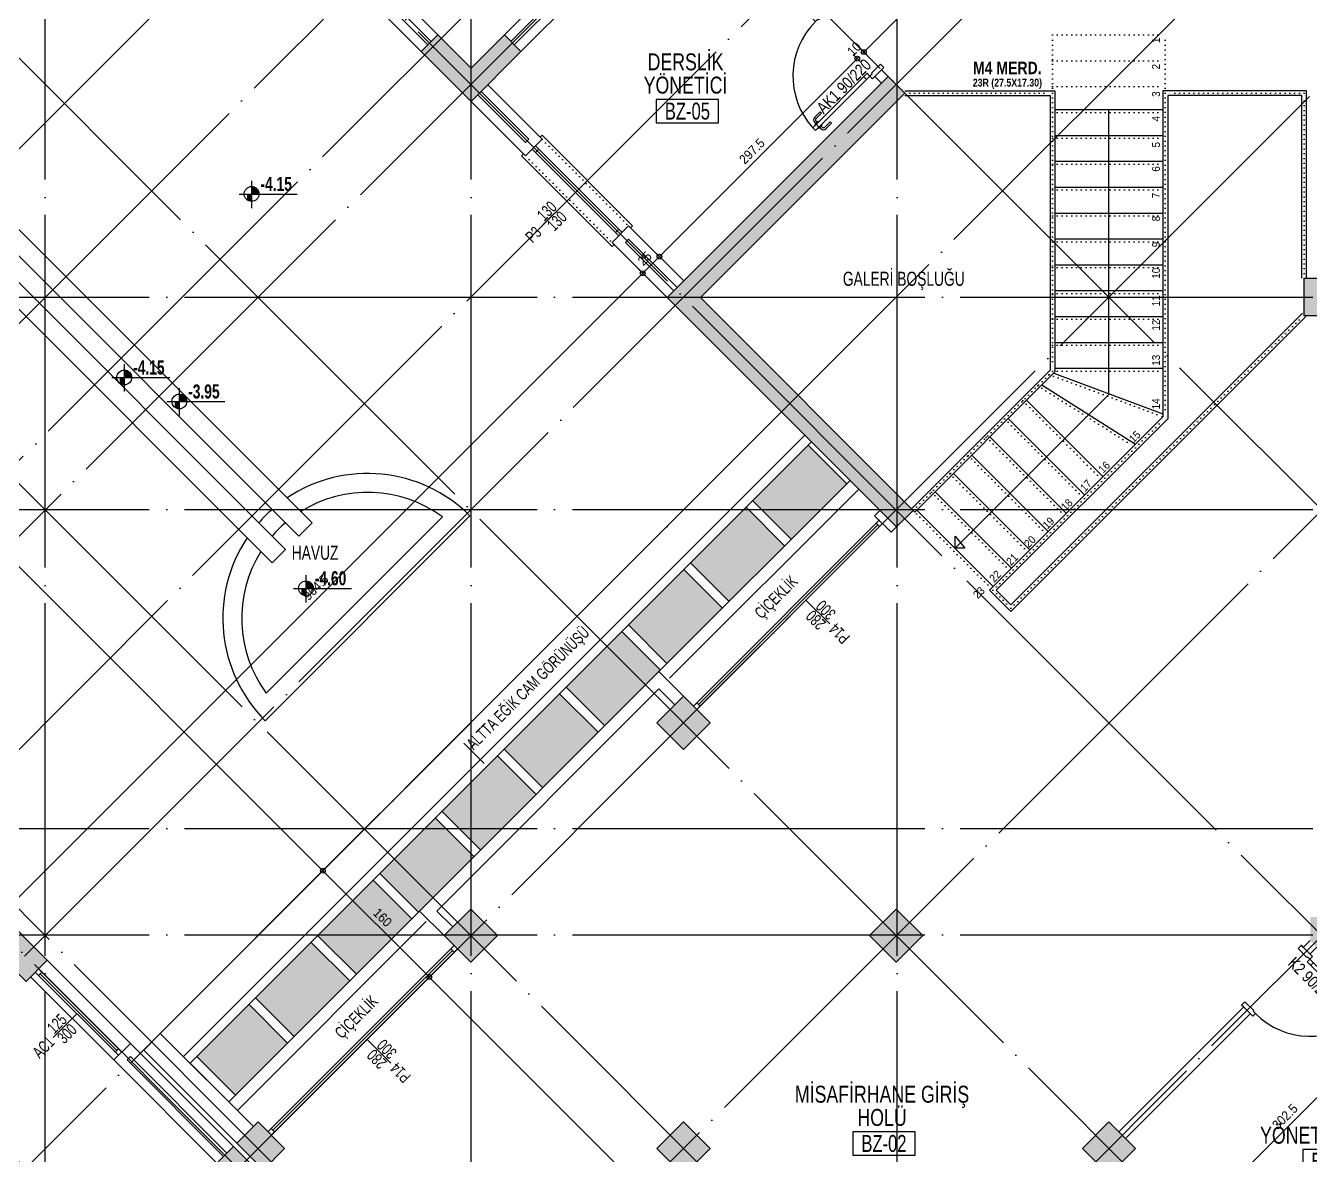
# Model space of a CAD drawing. Extents: x 460786 to 545292, y 30998 to 41694.
# Drawn here: x 487193 to 488560, y 38737 to 39938 of the extents above; entities that cross this region are included whole.
import ezdxf
from ezdxf.enums import TextEntityAlignment as Align

# ---------------------------------------------------------------- set-up
doc = ezdxf.new("R2010")
doc.units = 0
doc.header["$LTSCALE"] = 50
doc.header["$MEASUREMENT"] = 0
doc.header["$PDMODE"] = 35
doc.linetypes.add('DASHDOT', pattern=[5.5, 5, -0.25, 0, -0.25])
doc.linetypes.add('DASHED', pattern=[0.1, 0, -0.1])
doc.layers.get('0').update_dxf_attribs({"linetype": 'CONTINUOUS'})
doc.layers.get('Defpoints').update_dxf_attribs({"linetype": 'CONTINUOUS'})
for name, color, linetype in [('A-Aks Dikey', 12, 'DASHDOT'), ('A-Aks Yatay', 12, 'DASHDOT'), ('A-Betonarme', 6, 'CONTINUOUS'), ('A-Cam', 160, 'CONTINUOUS'), ('A-Dash', 9, 'DASHED'), ('A-Duvar', 7, 'CONTINUOUS'), ('A-Gör 2', 40, 'CONTINUOUS'), ('A-Gör 4', 75, 'CONTINUOUS'), ('A-Kapı', 2, 'CONTINUOUS'), ('A-Kot', 3, 'CONTINUOUS'), ('A-mahal adi', 1, 'CONTINUOUS'), ('A-mahal no', 4, 'CONTINUOUS'), ('A-Merdiven', 11, 'CONTINUOUS'), ('A-Olcu  IC Yatay', 8, 'CONTINUOUS'), ('A-Olcu DIS Dikey', 8, 'CONTINUOUS'), ('A-Olcu Ic Dikey', 8, 'CONTINUOUS'), ('A-Poz-Kapı', 4, 'CONTINUOUS'), ('A-Poz-Pen', 4, 'CONTINUOUS'), ('A-Solid', 254, 'CONTINUOUS'), ('A-Tarama 1', 9, 'CONTINUOUS'), ('A-Yazı 1', 200, 'CONTINUOUS'), ('A-Yazı 2', 205, 'CONTINUOUS'), ('A-Yazı Merdiven', 4, 'CONTINUOUS')]:
    doc.layers.add(name, color=color, linetype=linetype)
doc.styles.add('arial black', font='ariblk.ttf', dxfattribs={"width": 0.9, "height": 20})
doc.styles.add('blkan', font='arial.ttf', dxfattribs={"width": 0.9, "height": 12.5})
doc.styles.get("Standard").update_dxf_attribs({"font": 'arial.ttf', "width": 0.9})
doc.styles.add('YAZI', font='arialbd.ttf', dxfattribs={"width": 0.9, "height": 150})
doc.dimstyles.new('EXIT', dxfattribs={"dimscale": 50, "dimtxt": 0.23, "dimasz": 0.03, "dimexe": 0.125, "dimexo": 0.5, "dimgap": 0.09, "dimtad": 1, "dimzin": 1, "dimdsep": 46, "dimtxsty": 'Standard', "dimblk": 'TICK', "dimcen": 0.2, "dimadec": 0, "dimazin": 0, "dimtfac": 1, "dimtix": 1, "dimtofl": 0, "dimtmove": 2, "dimatfit": 3, "dimldrblk": 'TICK', "dimfxl": 1, "dimtolj": 1, "dimtzin": 1, "dimarcsym": 0})
pattern_1 = [(225, (-3046.124, 1950.459), (5.30330086, -5.30330086), []), (225, (-3051.4276, 1950.459), (5.30330086, -5.30330086), [3.75, -1.875])]

# ---------------------------------------------------------------- blocks, each defined once
blk = doc.blocks.new('poz-pk1')
blk.add_line((24.3, 28.7), (24.3, -5.7))
at = {"width": 0.7}
for p in [(17, 10), (31.5, 10)]:
    blk.add_attdef('YAZı', text='', height=12, rotation=90, dxfattribs=at).set_placement(p, align=Align.MIDDLE_CENTER)
blk.add_attdef('POZ', text='', height=12, dxfattribs=at).set_placement((24.3, -14.4), align=Align.MIDDLE_CENTER)
blk = doc.blocks.new('kapı L 90p 10')
at = {"ltscale": 20}
for p, q in [((4, 85.4), (8.2, 85.4)), ((4, 3.5), (4, 85.4)), ((8.2, 3.5), (8.2, 85.4)), ((-2.5, 75.9), (-2.5, 67.9)), ((-0.5, 75.9), (-0.5, 67.9)), ((1.5, 79.9), (3.2, 79.9)), ((1.5, 77.9), (3.2, 77.9)), ((3.2, 81.4), (4, 81.4)), ((3.2, 81.4), (3.2, 76.4)), ((3.2, 76.4), (4, 76.4)), ((3.2, 76.4), (4, 76.4)), ((4, 80.2), (8.2, 80.2)), ((9, 81.4), (8.2, 81.4)), ((9, 76.4), (8.2, 76.4)), ((9, 81.4), (9, 76.4)), ((10.7, 79.9), (9, 79.9)), ((10.7, 77.9), (9, 77.9)), ((12.7, 75.9), (12.7, 67.9)), ((14.7, 75.9), (14.7, 67.9)), ((-2.5, 67.9), (-0.5, 67.9)), ((14.7, 67.9), (12.7, 67.9)), ((0, 3.5), (4, 3.5)), ((0, 3.5), (0, 0)), ((4, 8.7), (8.2, 8.7)), ((4, 3.5), (8.2, 3.5)), ((4, 3.5), (4, 0)), ((90, 3.5), (86, 3.5)), ((86, 3.5), (86, 0)), ((90, 3.5), (90, 0)), ((4, 0), (5, 0)), ((5, -13.5), (5, 0)), ((85, -13.5), (85, 0)), ((86, 0), (85, 0))]:
    blk.add_line(p, q, dxfattribs=at)
for p, q in [((0, -10), (0, -13.5)), ((0, -13.5), (5, -13.5)), ((90, -13.5), (85, -13.5)), ((90, -10), (90, -13.5))]:
    blk.add_line(p, q)
blk.add_arc((4, 3.5), 82, 0, 87.0641)
for centre, radius, start, end in [((1.5, 75.9), 4, 90, 180), ((1.5, 75.9), 2, 90, 180), ((10.7, 75.9), 4, 0, 90), ((10.7, 75.9), 2, 0, 90)]:
    blk.add_arc(centre, radius, start, end, dxfattribs=at)
at = {"layer": 'A-Poz-Kapı', "width": 0.8}
blk.add_attdef('POZNO', (25, -10), '', height=12.5, rotation=90, dxfattribs=at)
blk = doc.blocks.new('mahal adı')
at = {"layer": 'A-mahal no'}
blk.add_lwpolyline([(-75.6, -73.4), (89.9, -73.4), (89.9, -10.9), (-75.6, -10.9)], close=True, dxfattribs=at)
at = {"layer": 'A-mahal adi', "width": 0.75}
for p in [(2.1, 88.8), (2.1, 27)]:
    blk.add_attdef('MAHALADI', text='', height=45, dxfattribs=at).set_placement(p, align=Align.MIDDLE_CENTER)
at = {"layer": 'A-mahal no', "width": 0.7}
blk.add_attdef('MAHALNO', text='', height=45, dxfattribs=at).set_placement((7.1, -42.1), align=Align.MIDDLE_CENTER)
blk = doc.blocks.new('kot-p200')
for p, q in [((11, 26), (11, -46.7)), ((13.6, 10.3), (13.6, -10.4)), ((16.2, 9.8), (16.2, -10.4)), ((18.9, 8.9), (18.9, -10.4)), ((21.5, 7.5), (21.5, -10.4)), ((24.1, 5.6), (24.1, -10.4)), ((26.7, 2.8), (26.7, -10.4)), ((132.5, -10.4), (-21.8, -10.4)), ((0.5, -10.4), (0.5, -25.8)), ((3.1, -10.4), (3.1, -27.2)), ((5.7, -10.4), (5.7, -28.1)), ((8.4, -10.4), (8.4, -28.7)), ((29.4, -1.8), (29.4, -10.4))]:
    blk.add_line(p, q)
blk.add_circle((11.1, -9.2), 19.7)
at = {"style": 'YAZI', "width": 0.7}
blk.add_attdef('KABAKOT', (34.7, -1.3), '', height=37.5, dxfattribs=at)
blk = doc.blocks.new('TICK', base_point=(53.7, 38.06))
blk.add_line((55.37, 38.06), (52.04, 38.06))
blk.add_circle((53.7, 38.06), 1.67)
blk = doc.blocks.new('*D546')
at = {"layer": 'A-Olcu DIS Dikey', "color": 0, "lineweight": -2, "transparency": 16777216}
for p, q in [((487073.4, 38829.6), (487075.6, 38831.7)), ((487081.1, 38835.1), (487192.1, 38724.1)), ((487186.6, 38716.4), (487188.7, 38718.6))]:
    blk.add_line(p, q, dxfattribs=at)
at = {"layer": 'Defpoints', "color": 0, "transparency": 16777216}
for p in [(487091.1, 38847.2), (487193.1, 38723), (487204.3, 38734.1)]:
    blk.add_point(p, dxfattribs=at)
at = {"layer": 'A-Olcu DIS Dikey', "color": 0, "lineweight": -2, "transparency": 16777216, "xscale": 1.5, "yscale": 1.5, "zscale": 1.5}
for p, rotation in [((487080, 38836.1), 134.999999999776), ((487193.1, 38723), 314.999999999776)]:
    blk.add_blockref('TICK', p, dxfattribs=dict(at, rotation=rotation))
at = {"layer": 'A-Olcu DIS Dikey', "color": 0, "transparency": 16777216, "insert": (487143.4, 38786.4), "char_height": 10, "attachment_point": 5, "rotation": 315}
blk.add_mtext('\\A1;160', dxfattribs=at)
blk = doc.blocks.new('*D922')
at = {"layer": 'A-Olcu Ic Dikey', "color": 0, "lineweight": -2, "transparency": 16777216}
for p, q in [((486715.8, 39819.7), (486718, 39821.8)), ((486723.4, 39825.2), (487508.3, 39040.3)), ((487502.8, 39032.7), (487505, 39034.8))]:
    blk.add_line(p, q, dxfattribs=at)
at = {"layer": 'Defpoints', "color": 0, "transparency": 16777216}
for p in [(486733.5, 39837.4), (487520.5, 39050.4), (487509.4, 39039.2)]:
    blk.add_point(p, dxfattribs=at)
at = {"layer": 'A-Olcu Ic Dikey', "color": 0, "lineweight": -2, "transparency": 16777216, "xscale": 1.5, "yscale": 1.5, "zscale": 1.5}
for p, rotation in [((486722.4, 39826.3), 134.999999999776), ((487509.4, 39039.2), 314.999999999776)]:
    blk.add_blockref('TICK', p, dxfattribs=dict(at, rotation=rotation))
at = {"layer": 'A-Olcu Ic Dikey', "color": 0, "transparency": 16777216, "insert": (487122.7, 39439.5), "char_height": 10, "attachment_point": 5, "rotation": 315}
blk.add_mtext('\\A1;1113', dxfattribs=at)
blk = doc.blocks.new('*D924')
at = {"layer": 'A-Olcu Ic Dikey', "color": 0, "lineweight": -2, "transparency": 16777216}
for p, q in [((487621.5, 38927.2), (487510.5, 39038.2)), ((487502.8, 39032.7), (487505, 39034.8)), ((487616, 38919.5), (487618.1, 38921.7))]:
    blk.add_line(p, q, dxfattribs=at)
at = {"layer": 'Defpoints', "color": 0, "transparency": 16777216}
for p in [(487520.5, 39050.4), (487509.4, 39039.2), (487633.6, 38937.2)]:
    blk.add_point(p, dxfattribs=at)
at = {"layer": 'A-Olcu Ic Dikey', "color": 0, "lineweight": -2, "transparency": 16777216, "xscale": 1.5, "yscale": 1.5, "zscale": 1.5}
for p, rotation in [((487509.4, 39039.2), 134.999999999776), ((487622.5, 38926.1), 314.999999999776)]:
    blk.add_blockref('TICK', p, dxfattribs=dict(at, rotation=rotation))
at = {"layer": 'A-Olcu Ic Dikey', "color": 0, "transparency": 16777216, "insert": (487572.8, 38989.5), "char_height": 10, "attachment_point": 5, "rotation": 315}
blk.add_mtext('\\A1;160', dxfattribs=at)
blk = doc.blocks.new('*D925')
at = {"layer": 'A-Olcu Ic Dikey', "color": 0, "lineweight": -2, "transparency": 16777216}
for p, q in [((487616, 38919.5), (487618.1, 38921.7)), ((487623.6, 38925), (488070.5, 38478.2)), ((488065, 38470.5), (488067.1, 38472.7))]:
    blk.add_line(p, q, dxfattribs=at)
at = {"layer": 'Defpoints', "color": 0, "transparency": 16777216}
for p in [(487633.6, 38937.2), (488071.5, 38477.1), (488082.7, 38488.2)]:
    blk.add_point(p, dxfattribs=at)
at = {"layer": 'A-Olcu Ic Dikey', "color": 0, "lineweight": -2, "transparency": 16777216, "xscale": 1.5, "yscale": 1.5, "zscale": 1.5}
for p, rotation in [((487622.5, 38926.1), 134.999999999776), ((488071.5, 38477.1), 314.999999999776)]:
    blk.add_blockref('TICK', p, dxfattribs=dict(at, rotation=rotation))
at = {"layer": 'A-Olcu Ic Dikey', "color": 0, "transparency": 16777216, "insert": (487853.8, 38708.4), "char_height": 10, "attachment_point": 5, "rotation": 315}
blk.add_mtext('\\A1;635', dxfattribs=at)
blk = doc.blocks.new('*D930')
at = {"layer": 'A-Olcu  IC Yatay', "color": 0, "lineweight": -2, "transparency": 16777216}
for p, q in [((487455, 40069.3), (487447.4, 40076.8)), ((486770.9, 39391.5), (487450.8, 40071.4)), ((486773, 39387.3), (486765.4, 39394.8))]:
    blk.add_line(p, q, dxfattribs=at)
at = {"layer": 'Defpoints', "color": 0, "transparency": 16777216}
for p in [(487451.8, 40072.4), (487472.7, 40051.6), (486790.7, 39369.6)]:
    blk.add_point(p, dxfattribs=at)
at = {"layer": 'A-Olcu  IC Yatay', "color": 0, "lineweight": -2, "transparency": 16777216, "xscale": 1.5, "yscale": 1.5, "zscale": 1.5}
for p, rotation in [((487451.8, 40072.4), 44.99999999929125), ((486769.8, 39390.4), 224.9999999992912)]:
    blk.add_blockref('TICK', p, dxfattribs=dict(at, rotation=rotation))
at = {"layer": 'A-Olcu  IC Yatay', "color": 0, "transparency": 16777216, "insert": (487104, 39738.2), "char_height": 10, "attachment_point": 5, "rotation": 45}
blk.add_mtext('\\A1;964.5', dxfattribs=at)
blk = doc.blocks.new('*D934')
at = {"layer": 'A-Olcu  IC Yatay', "color": 0, "lineweight": -2, "transparency": 16777216}
for p, q in [((487852.8, 39671.4), (487845.2, 39679)), ((487168.7, 38993.7), (487848.6, 39673.6)), ((487170.8, 38989.4), (487163.2, 38997))]:
    blk.add_line(p, q, dxfattribs=at)
at = {"layer": 'Defpoints', "color": 0, "transparency": 16777216}
for p in [(487849.6, 39674.6), (487870.5, 39653.8), (487188.5, 38971.8)]:
    blk.add_point(p, dxfattribs=at)
at = {"layer": 'A-Olcu  IC Yatay', "color": 0, "lineweight": -2, "transparency": 16777216, "xscale": 1.5, "yscale": 1.5, "zscale": 1.5}
for p, rotation in [((487849.6, 39674.6), 44.99999999929125), ((487167.6, 38992.6), 224.9999999992912)]:
    blk.add_blockref('TICK', p, dxfattribs=dict(at, rotation=rotation))
at = {"layer": 'A-Olcu  IC Yatay', "color": 0, "transparency": 16777216, "insert": (487501.8, 39340.4), "char_height": 10, "attachment_point": 5, "rotation": 45}
blk.add_mtext('\\A1;964.5', dxfattribs=at)
blk = doc.blocks.new('*D936')
at = {"layer": 'A-Olcu  IC Yatay', "color": 0, "lineweight": -2, "transparency": 16777216}
for p, q in [((487870.5, 39689.1), (487862.9, 39696.7)), ((487852.8, 39671.4), (487845.2, 39679)), ((487866.3, 39691.2), (487850.7, 39675.7))]:
    blk.add_line(p, q, dxfattribs=at)
at = {"layer": 'Defpoints', "color": 0, "transparency": 16777216}
for p in [(487849.6, 39674.6), (487888.2, 39671.4), (487870.5, 39653.8)]:
    blk.add_point(p, dxfattribs=at)
at = {"layer": 'A-Olcu  IC Yatay', "color": 0, "lineweight": -2, "transparency": 16777216, "xscale": 1.5, "yscale": 1.5, "zscale": 1.5}
for p, rotation in [((487867.3, 39692.3), 44.99999999899777), ((487849.6, 39674.6), 224.9999999989978)]:
    blk.add_blockref('TICK', p, dxfattribs=dict(at, rotation=rotation))
at = {"layer": 'A-Olcu  IC Yatay', "color": 0, "transparency": 16777216, "insert": (487851.7, 39690.2), "char_height": 10, "attachment_point": 5, "rotation": 45}
blk.add_mtext('\\A1;25', dxfattribs=at)
blk = doc.blocks.new('*D937')
at = {"layer": 'A-Olcu  IC Yatay', "color": 0, "lineweight": -2, "transparency": 16777216}
for p, q in [((487868.4, 39693.4), (488076.6, 39901.6)), ((488080.8, 39899.5), (488073.3, 39907.1)), ((487870.5, 39689.1), (487862.9, 39696.7))]:
    blk.add_line(p, q, dxfattribs=at)
at = {"layer": 'Defpoints', "color": 0, "transparency": 16777216}
for p in [(488077.7, 39902.7), (488098.5, 39881.8), (487888.2, 39671.4)]:
    blk.add_point(p, dxfattribs=at)
at = {"layer": 'A-Olcu  IC Yatay', "color": 0, "lineweight": -2, "transparency": 16777216, "xscale": 1.5, "yscale": 1.5, "zscale": 1.5}
for p, rotation in [((488077.7, 39902.7), 45.00000000112264), ((487867.3, 39692.3), 225.0000000011227)]:
    blk.add_blockref('TICK', p, dxfattribs=dict(at, rotation=rotation))
at = {"layer": 'A-Olcu  IC Yatay', "color": 0, "transparency": 16777216, "insert": (487965.7, 39804.3), "char_height": 10, "attachment_point": 5, "rotation": 45}
blk.add_mtext('\\A1;297.5', dxfattribs=at)
blk = doc.blocks.new('*D938')
at = {"layer": 'A-Olcu  IC Yatay', "color": 0, "lineweight": -2, "transparency": 16777216}
for p, q in [((488087.9, 39906.6), (488080.3, 39914.1)), ((488085.8, 39910.8), (488086.9, 39911.9)), ((488080.8, 39899.5), (488073.3, 39907.1)), ((488076.6, 39901.6), (488075.6, 39900.5))]:
    blk.add_line(p, q, dxfattribs=at)
at = {"layer": 'Defpoints', "color": 0, "transparency": 16777216}
for p in [(488077.7, 39902.7), (488105.6, 39888.9), (488098.5, 39881.8)]:
    blk.add_point(p, dxfattribs=at)
at = {"layer": 'A-Olcu  IC Yatay', "color": 0, "lineweight": -2, "transparency": 16777216, "xscale": 1.5, "yscale": 1.5, "zscale": 1.5}
for p, rotation in [((488084.7, 39909.7), 225.0000000008549), ((488077.7, 39902.7), 45.00000000085485)]:
    blk.add_blockref('TICK', p, dxfattribs=dict(at, rotation=rotation))
at = {"layer": 'A-Olcu  IC Yatay', "color": 0, "transparency": 16777216, "insert": (488074.4, 39913), "char_height": 10, "attachment_point": 5, "rotation": 45}
blk.add_mtext('\\A1;10', dxfattribs=at)
blk = doc.blocks.new('*D939')
at = {"layer": 'A-Olcu  IC Yatay', "color": 0, "lineweight": -2, "transparency": 16777216}
for p, q in [((488291.2, 40109.9), (488283.6, 40117.5)), ((488085.8, 39910.8), (488287, 40112)), ((488087.9, 39906.6), (488080.3, 39914.1))]:
    blk.add_line(p, q, dxfattribs=at)
at = {"layer": 'Defpoints', "color": 0, "transparency": 16777216}
for p in [(488288.1, 40113), (488308.9, 40092.2), (488105.6, 39888.9)]:
    blk.add_point(p, dxfattribs=at)
at = {"layer": 'A-Olcu  IC Yatay', "color": 0, "lineweight": -2, "transparency": 16777216, "xscale": 1.5, "yscale": 1.5, "zscale": 1.5}
for p, rotation in [((488288.1, 40113), 45.00000000023785), ((488084.7, 39909.7), 225.0000000002379)]:
    blk.add_blockref('TICK', p, dxfattribs=dict(at, rotation=rotation))
at = {"layer": 'A-Olcu  IC Yatay', "color": 0, "transparency": 16777216, "insert": (488179.6, 40018.2), "char_height": 10, "attachment_point": 5, "rotation": 45}
blk.add_mtext('\\A1;287.5', dxfattribs=at)
blk = doc.blocks.new('*D947')
at = {"layer": 'A-Olcu  IC Yatay', "color": 0, "lineweight": -2, "transparency": 16777216}
for p, q in [((488433.5, 38665), (488645.3, 38876.8)), ((488649.6, 38874.7), (488642, 38882.3)), ((488435.7, 38660.8), (488428.1, 38668.4))]:
    blk.add_line(p, q, dxfattribs=at)
at = {"layer": 'Defpoints', "color": 0, "transparency": 16777216}
for p in [(488646.4, 38877.9), (488667.2, 38857), (488453.3, 38643.1)]:
    blk.add_point(p, dxfattribs=at)
at = {"layer": 'A-Olcu  IC Yatay', "color": 0, "lineweight": -2, "transparency": 16777216, "xscale": 1.5, "yscale": 1.5, "zscale": 1.5}
for p, rotation in [((488646.4, 38877.9), 44.99999999848956), ((488432.5, 38664), 224.9999999984896)]:
    blk.add_blockref('TICK', p, dxfattribs=dict(at, rotation=rotation))
at = {"layer": 'A-Olcu  IC Yatay', "color": 0, "transparency": 16777216, "insert": (488532.6, 38777.7), "char_height": 10, "attachment_point": 5, "rotation": 45}
blk.add_mtext('\\A1;302.5', dxfattribs=at)

msp = doc.modelspace()

# ---------------------------------------------------------------- hatches: boundary and pattern name
at = {"layer": 'A-Solid'}
h = msp.add_hatch(color=256, dxfattribs=at)
h.dxf.hatch_style = 1
h.paths.add_polyline_path([(487375.3, 38841.51), (487416.31, 38800.5), (487471.79, 38855.97), (487430.77, 38896.98)])
h.paths.add_polyline_path([(487437.84, 38904.05), (487478.86, 38863.04), (487537.86, 38922.05), (487496.85, 38963.06)])
h.paths.add_polyline_path([(487503.92, 38970.13), (487544.94, 38929.12), (487603.94, 38988.13), (487562.93, 39029.14)])
h.paths.add_polyline_path([(487677.09, 39061.28), (487736.1, 39120.29), (487695.09, 39161.3), (487636.08, 39102.29)])
h.paths.add_polyline_path([(487761.17, 39227.38), (487702.16, 39168.37), (487743.17, 39127.36), (487802.18, 39186.37)])
h.paths.add_polyline_path([(487893.33, 39359.54), (487834.32, 39300.53), (487875.33, 39259.52), (487934.34, 39318.53)])
h.paths.add_polyline_path([(487959.41, 39425.62), (487900.4, 39366.61), (487941.41, 39325.6), (488000.42, 39384.6)])
h.paths.add_polyline_path([(488007.49, 39391.68), (488066.5, 39450.68), (488025.49, 39491.7), (487966.48, 39432.69)])
h.paths.add_polyline_path([(487532.14, 38850.53), (487578.17, 38896.56), (487558.26, 38916.46), (487512.24, 38870.44)], flags=9)
h.paths.add_polyline_path([(487978.54, 39296.93), (488024.57, 39342.96), (488004.66, 39362.86), (487958.64, 39316.84)], flags=9)
h = msp.add_hatch(color=256, dxfattribs=at)
h.dxf.hatch_style = 1
h.paths.add_polyline_path([(487670.02, 39054.21), (487629.01, 39095.22), (487570, 39036.21), (487611.01, 38995.2), (487612.18, 38996.37)])
h.paths.add_polyline_path([(487866.74, 39250.93), (487868.26, 39252.45), (487827.25, 39293.46), (487768.24, 39234.45), (487809.25, 39193.44)])
at = {"layer": 'A-Tarama 1'}
h = msp.add_hatch(dxfattribs=at)
h.set_pattern_fill('ANSI33', color=256, scale=30, angle=180, style=0)
h.set_pattern_definition(pattern_1)
h.paths.add_polyline_path([(487640.47, 38519.78), (487617.84, 38497.15), (487646.12, 38468.87), (487668.75, 38491.49)])
h.paths.add_polyline_path([(487666.63, 38545.94), (487644, 38523.31), (487672.29, 38495.03), (487694.91, 38517.66)])
h.paths.add_polyline_path([(487414.19, 38746.05), (487391.56, 38723.42), (487419.85, 38695.14), (487442.48, 38717.77)])
h.paths.add_polyline_path([(487468.64, 38743.93), (487440.35, 38772.21), (487417.73, 38749.59), (487446.01, 38721.3)])
h.paths.add_polyline_path([(487921.19, 38743.93), (487892.9, 38772.21), (487864.62, 38743.93), (487892.9, 38715.65)])
h.paths.add_polyline_path([(488147.46, 38517.66), (488119.18, 38545.94), (488090.89, 38517.66), (488105.03, 38503.51), (488119.18, 38489.37)])
h.paths.add_polyline_path([(487895.02, 38265.22), (487866.74, 38293.5), (487844.11, 38270.88), (487872.4, 38242.59)])
h.paths.add_polyline_path([(488124.83, 38099.05), (488096.55, 38070.76), (488124.83, 38042.48), (488153.12, 38070.76)])
h.paths.add_polyline_path([(488139.68, 38020.56), (488122.01, 38002.88), (488130.49, 37994.4), (488211.81, 37913.08), (488229.49, 37930.76)])
h.paths.add_polyline_path([(488394.24, 37766), (488376.56, 37748.32), (488447.27, 37677.61), (488464.95, 37695.29)])
h.paths.add_polyline_path([(488540.61, 37619.63), (488517.99, 37597), (488546.27, 37568.72), (488568.9, 37591.35)])
h.paths.add_polyline_path([(488820.53, 38295.53), (488797.9, 38318.16), (488769.62, 38289.87), (488797.9, 38261.59), (488826.19, 38289.87)])
h.paths.add_polyline_path([(488600.72, 38064.4), (488595.06, 38070.06), (488572.43, 38092.69), (488544.15, 38064.4), (488572.43, 38036.12)])
h.paths.add_polyline_path([(488374.44, 38290.68), (488346.16, 38318.96), (488317.87, 38290.68), (488346.16, 38262.39)])
h.paths.add_polyline_path([(488595.06, 38522.61), (488572.43, 38545.23), (488544.15, 38516.95), (488572.43, 38488.66), (488600.72, 38516.95)])
h.paths.add_polyline_path([(489053.72, 38517.4), (489025.43, 38545.69), (488997.15, 38517.4), (489025.43, 38489.12)])
h.paths.add_polyline_path([(489037.58, 38965.13), (489037.58, 38990.48), (489012.58, 38990.48), (489012.58, 38975.48), (488798.35, 38761.25), (488584.58, 38975.03), (488584.58, 38990.03), (488559.58, 38990.03), (488559.58, 38964.67), (488798.35, 38725.9)])
h.paths.add_polyline_path([(488373.74, 38743.93), (488345.45, 38772.21), (488317.17, 38743.93), (488345.45, 38715.65)])
h.paths.add_polyline_path([(488147.46, 38970.2), (488119.18, 38998.49), (488090.89, 38970.2), (488119.18, 38941.92)])
h.paths.add_polyline_path([(487694.91, 38970.2), (487666.63, 38998.49), (487638.34, 38970.2), (487666.63, 38941.92)])
h.paths.add_polyline_path([(487892.9, 39224.76), (487864.62, 39196.48), (487892.9, 39168.19), (487921.19, 39196.48)])
h.paths.add_polyline_path([(487910.93, 39648.67), (488128.37, 39866.11), (488110.69, 39883.79), (487875.58, 39648.67), (488119.53, 39404.72), (488137.21, 39422.4)])
h.paths.add_polyline_path([(487720.02, 39910.3), (487702.34, 39927.98), (487666.98, 39892.63), (487631.63, 39927.98), (487613.95, 39910.3), (487666.98, 39857.27)])
h.paths.add_polyline_path([(487021.75, 40097.33), (486993.46, 40125.62), (486965.18, 40097.33), (486993.46, 40069.05)])
h.paths.add_polyline_path([(486767.19, 39899.34), (486738.9, 39871.06), (486767.19, 39842.77), (486795.47, 39871.06)])
h.paths.add_polyline_path([(486514.04, 39646.2), (486491.42, 39623.57), (486519.7, 39595.29), (486542.33, 39617.91)])
h.paths.add_polyline_path([(486540.21, 39672.36), (486517.58, 39649.73), (486545.86, 39621.45), (486568.49, 39644.08)])
h.paths.add_polyline_path([(487266.76, 40292.85), (487231.4, 40328.2), (487267.11, 40363.91), (487249.44, 40381.59), (487196.05, 40328.2), (487249.08, 40275.17)])
h.paths.add_polyline_path([(488133.08, 40226.23), (488000.88, 40226.23), (487983.2, 40208.56), (488000.88, 40190.88), (488011.24, 40201.23), (488108.08, 40201.23), (488108.08, 40092.2), (488133.08, 40092.2)])
h.paths.add_polyline_path([(488593.08, 40122.2), (488553.08, 40122.2), (488553.08, 40082.2), (488593.08, 40082.2)])
h.paths.add_polyline_path([(489046.08, 40122.2), (489006.08, 40122.2), (489006.08, 40082.2), (489046.08, 40082.2)])
h.paths.add_polyline_path([(489046.08, 39669.2), (489006.08, 39669.2), (489006.08, 39629.2), (489046.08, 39629.2)])
h.paths.add_polyline_path([(488593.08, 39669.2), (488553.08, 39669.2), (488553.08, 39629.2), (488593.08, 39629.2)])
h = msp.add_hatch(dxfattribs=at)
h.set_pattern_fill('ANSI33', color=256, scale=30, angle=180, style=0)
h.set_pattern_definition(pattern_1)
h.paths.add_polyline_path([(487187.92, 38972.33), (487165.29, 38949.7), (487193.57, 38921.41), (487216.2, 38944.04)])
h.paths.add_polyline_path([(486542.33, 39617.91), (486524.65, 39600.24), (487170.24, 38954.65), (487187.92, 38972.33)])

# ---------------------------------------------------------------- linework, layer by layer
at = {"layer": 'A-Aks Dikey', "ltscale": 1.5}
for p, q in [((487214.08, 38536.28), (487214.08, 41299.23)), ((487667.08, 38536.28), (487667.08, 41299.23)), ((488120.08, 38536.28), (488120.08, 41299.23)), ((486961.81, 41032.66), (489773.91, 38220.57)), ((486735.54, 40806.39), (489547.63, 37994.3)), ((486509.27, 40580.12), (489321.36, 37768.02)), ((486282.99, 40353.84), (489095.08, 37541.75)), ((486035.5, 40106.35), (488847.6, 37294.26)), ((486077.93, 40106.35), (488847.6, 37336.69))]:
    msp.add_line(p, q, dxfattribs=at)
at = {"layer": 'A-Aks Yatay', "ltscale": 1.5}
for p, q in [((486560.95, 38995.89), (488108.98, 40543.92)), ((486633.78, 38923.06), (488181.81, 40471.09)), ((486674.08, 38882.76), (488222.11, 40430.79)), ((486787.22, 38769.62), (488335.25, 40317.65)), ((486900.36, 38656.48), (488448.39, 40204.51)), ((487013.49, 38543.34), (488561.53, 40091.38)), ((487126.63, 38430.21), (488674.66, 39978.24)), ((487352.9, 38203.93), (488900.94, 39751.96)), ((486949.49, 39649.2), (494804.32, 39649.2)), ((487579.18, 37977.66), (489127.21, 39525.69)), ((486949.49, 39423.2), (494804.32, 39423.2)), ((486949.49, 39084.2), (494804.32, 39084.2)), ((486949.49, 38971.2), (494804.32, 38971.2))]:
    msp.add_line(p, q, dxfattribs=at)
at = {"layer": 'A-Betonarme'}
for p, q in [((487613.95, 39910.3), (487631.63, 39927.98)), ((487631.63, 39927.98), (487666.98, 39892.63)), ((487702.34, 39927.98), (487666.98, 39892.63)), ((487720.02, 39910.3), (487702.34, 39927.98)), ((487613.95, 39910.3), (487666.98, 39857.27)), ((487666.98, 39857.27), (487720.02, 39910.3)), ((488110.69, 39883.79), (488128.37, 39866.11)), ((486542.33, 39617.91), (487216.2, 38944.04)), ((488119.53, 39404.72), (488137.21, 39422.4)), ((487165.29, 38949.7), (487193.57, 38921.41)), ((487216.2, 38944.04), (487193.57, 38921.41)), ((487435.4, 38767.27), (487440.35, 38772.21)), ((487440.35, 38772.21), (487468.64, 38743.93)), ((487463.69, 38738.98), (487468.64, 38743.93))]:
    msp.add_line(p, q, dxfattribs=at)
for points in [[(488128.37, 39866.11), (487910.93, 39648.67), (488137.21, 39422.4), (488119.53, 39404.72), (487875.58, 39648.67), (488110.69, 39883.79)], [(487417.73, 38749.59), (487440.35, 38772.21), (487468.64, 38743.93), (487446.01, 38721.3), (487417.73, 38749.59)], [(488317.17, 38743.93), (488345.45, 38715.65), (488373.74, 38743.93), (488345.45, 38772.21), (488317.17, 38743.93)], [(487391.56, 38723.42), (487414.19, 38746.05), (487442.48, 38717.77), (487419.85, 38695.14), (487391.56, 38723.42)]]:
    msp.add_lwpolyline(points, dxfattribs=at)
for points in [[(488553.08, 39669.2), (488593.08, 39669.2), (488593.08, 39629.2), (488553.08, 39629.2)], [(487864.62, 39196.48), (487892.9, 39168.19), (487921.19, 39196.48), (487892.9, 39224.76)], [(487638.34, 38970.2), (487666.63, 38941.92), (487694.91, 38970.2), (487666.63, 38998.49)], [(488090.89, 38970.2), (488119.18, 38941.92), (488147.46, 38970.2), (488119.18, 38998.49)], [(487864.62, 38743.93), (487892.9, 38715.65), (487921.19, 38743.93), (487892.9, 38772.21)]]:
    msp.add_lwpolyline(points, close=True, dxfattribs=at)
at = {"layer": 'A-Cam'}
for p, q in [((487732.04, 39806.36), (487823.96, 39714.43)), ((487735.57, 39809.89), (487827.5, 39717.97)), ((487735.57, 39809.89), (487739.11, 39806.36)), ((487739.11, 39806.36), (487735.57, 39802.82)), ((487737.34, 39804.59), (487822.19, 39719.74)), ((487820.42, 39717.97), (487823.96, 39721.51)), ((487823.96, 39714.43), (487820.42, 39717.97)), ((488101.5, 39412.15), (487903.51, 39214.16)), ((488105.03, 39408.61), (487907.04, 39210.62)), ((488099.73, 39406.84), (487908.81, 39215.92)), ((488097.96, 39408.61), (488101.5, 39405.08)), ((487907.04, 39217.69), (487910.58, 39214.16)), ((487450.96, 38761.61), (487648.95, 38959.6)), ((487454.5, 38758.07), (487652.49, 38956.06)), ((487645.42, 38956.06), (487648.95, 38952.53)), ((487456.26, 38763.38), (487647.18, 38954.29)), ((487203.47, 38931.31), (487291.86, 38842.93)), ((487207.01, 38934.85), (487295.4, 38846.46)), ((487210.54, 38931.31), (487207.01, 38927.78)), ((487208.78, 38929.55), (487290.09, 38848.23)), ((487288.33, 38846.46), (487291.86, 38850)), ((487454.5, 38765.14), (487458.03, 38761.61))]:
    msp.add_line(p, q, dxfattribs=at)
at = {"layer": 'A-Dash'}
for p, q in [((488285.37, 39928.06), (488405.37, 39928.06)), ((488285.37, 39866.11), (488285.37, 39928.06)), ((488405.37, 39866.11), (488405.37, 39928.06)), ((488285.37, 39900.56), (488405.37, 39900.56)), ((488285.37, 39873.06), (488405.37, 39873.06)), ((488128.37, 39866.11), (488285.37, 39866.11)), ((488285.37, 39866.11), (488285.37, 39570.56)), ((488405.37, 39866.11), (488405.37, 39520.85)), ((488553.08, 39866.11), (488405.37, 39866.11)), ((488553.08, 39669.2), (488553.08, 39866.11)), ((488285.37, 39845.56), (488405.37, 39845.56)), ((487742.64, 39816.97), (487836.69, 39722.92)), ((488285.37, 39818.06), (488405.37, 39818.06)), ((487819.01, 39705.24), (487724.96, 39799.29)), ((488285.37, 39790.56), (488405.37, 39790.56)), ((488285.37, 39763.06), (488405.37, 39763.06)), ((488285.37, 39735.56), (488405.37, 39735.56)), ((488285.37, 39708.06), (488405.37, 39708.06)), ((488285.37, 39680.56), (488405.37, 39680.56)), ((488285.37, 39653.06), (488405.37, 39653.06)), ((488241.15, 39318.45), (488553.08, 39630.38)), ((488285.37, 39625.56), (488405.37, 39625.56)), ((488285.37, 39598.06), (488405.37, 39598.06)), ((488137.21, 39422.4), (488285.37, 39570.56)), ((488285.37, 39570.56), (488405.37, 39570.56)), ((488281.83, 39567.03), (488405.37, 39520.85)), ((488269.79, 39554.98), (488371.61, 39490.64)), ((488253.88, 39539.07), (488336.97, 39455.99)), ((488222.06, 39337.55), (488405.37, 39520.85)), ((488234.44, 39519.63), (488317.52, 39436.54)), ((488214.99, 39500.18), (488298.07, 39417.1)), ((488195.54, 39480.74), (488278.63, 39397.65)), ((488176.1, 39461.29), (488259.18, 39378.21)), ((488156.65, 39441.84), (488239.74, 39358.76)), ((488137.21, 39422.4), (488220.29, 39339.31)), ((488222.06, 39337.55), (488241.15, 39318.45))]:
    msp.add_line(p, q, dxfattribs=at)
at = {"layer": 'A-Duvar'}
for p, q in [((487702.34, 39927.98), (487912.35, 40137.99)), ((487709.41, 39920.91), (487912.35, 40123.85)), ((487712.94, 39917.37), (487915.88, 40120.31)), ((487720.02, 39910.3), (487895.02, 40085.31)), ((487541.12, 40018.49), (487631.63, 39927.98)), ((487523.44, 40000.81), (487613.95, 39910.3)), ((487537.58, 40000.81), (487621.02, 39917.37)), ((487541.12, 40004.35), (487624.56, 39920.91)), ((488096.55, 39883.79), (488103.62, 39890.86)), ((488096.55, 39883.79), (488103.62, 39876.72)), ((488103.62, 39890.86), (488110.69, 39883.79)), ((487684.66, 39874.95), (487742.64, 39816.97)), ((487666.98, 39857.27), (487724.96, 39799.29)), ((487674.05, 39864.34), (487724.96, 39813.43)), ((487677.59, 39867.88), (487728.5, 39816.97)), ((487742.64, 39816.97), (487724.96, 39799.29)), ((487728.5, 39816.97), (487724.96, 39813.43)), ((487816.89, 39707.36), (487834.57, 39725.04)), ((487834.57, 39725.04), (487893.26, 39666.35)), ((487875.58, 39648.67), (487816.89, 39707.36)), ((487831.03, 39707.36), (487834.57, 39710.9)), ((487882.65, 39655.74), (487831.03, 39707.36)), ((487834.57, 39710.9), (487886.19, 39659.28)), ((488096.2, 39416.74), (488101.85, 39422.4)), ((488113.87, 39399.06), (488096.2, 39416.74)), ((488119.53, 39404.72), (488113.87, 39399.06)), ((487866.74, 39250.93), (487612.18, 38996.37)), ((487892.9, 39224.76), (487866.74, 39250.93)), ((487866.74, 39232.54), (487630.57, 38996.37)), ((487883.71, 39215.57), (487866.74, 39232.54)), ((487612.18, 38996.37), (487638.34, 38970.2)), ((487630.57, 38996.37), (487647.54, 38979.4)), ((488552.28, 38957.83), (488559.35, 38964.9)), ((488552.51, 38957.6), (488559.58, 38950.53)), ((488559.35, 38950.76), (488566.42, 38957.83)), ((488356.06, 38761.61), (488488.64, 38894.19)), ((488363.13, 38754.54), (488495.71, 38887.12)), ((488488.87, 38893.96), (488495.94, 38886.89)), ((487286.91, 38837.98), (487304.59, 38855.65)), ((487304.59, 38855.65), (487442.48, 38717.77)), ((487396.51, 38728.37), (487286.91, 38837.98)), ((487301.05, 38837.98), (487304.59, 38841.51)), ((487403.58, 38735.45), (487301.05, 38837.98)), ((487304.59, 38841.51), (487407.12, 38738.98))]:
    msp.add_line(p, q, dxfattribs=at)
at = {"layer": 'A-Gör 2'}
for p, q in [((488128.37, 39868.61), (488287.87, 39868.61)), ((488128.37, 39863.61), (488282.87, 39863.61)), ((488282.87, 39863.61), (488282.87, 39571.6)), ((488287.87, 39868.61), (488287.87, 39569.53)), ((488555.58, 39868.61), (488402.87, 39868.61)), ((488402.87, 39868.61), (488402.87, 39521.89)), ((488550.58, 39863.61), (488407.87, 39863.61)), ((488407.87, 39863.61), (488407.87, 39519.82)), ((488550.58, 39669.2), (488550.58, 39863.61)), ((488555.58, 39669.2), (488555.58, 39868.61)), ((488241.15, 39321.99), (488551.31, 39632.15)), ((488241.15, 39314.92), (488554.85, 39628.61)), ((488135.44, 39424.17), (488282.87, 39571.6)), ((488138.98, 39420.63), (488287.87, 39569.53)), ((487336.41, 38866.26), (487997.2, 39527.05)), ((488218.53, 39337.55), (488402.87, 39521.89)), ((488225.6, 39337.55), (488407.87, 39519.82)), ((487361.16, 38841.51), (488021.95, 39502.3)), ((487368.23, 38834.44), (488029.02, 39495.23)), ((488025.49, 39491.7), (488066.5, 39450.68)), ((487866.74, 39250.93), (488069.68, 39453.87)), ((487878.05, 39243.85), (488078.87, 39444.67)), ((487966.48, 39432.69), (488007.49, 39391.68)), ((487959.41, 39425.62), (488000.42, 39384.6)), ((488135.44, 39424.17), (488138.98, 39420.63)), ((487900.4, 39366.61), (487941.41, 39325.6)), ((487893.33, 39359.54), (487934.34, 39318.53)), ((488218.53, 39337.55), (488241.15, 39314.92)), ((488225.6, 39337.55), (488241.15, 39321.99)), ((487834.32, 39300.53), (487875.33, 39259.52)), ((487827.25, 39293.46), (487868.26, 39252.45)), ((487768.24, 39234.45), (487809.25, 39193.44)), ((487761.17, 39227.38), (487802.18, 39186.37)), ((487695.09, 39161.3), (487736.1, 39120.29)), ((487702.16, 39168.37), (487743.17, 39127.36)), ((487629.01, 39095.22), (487670.02, 39054.21)), ((487636.08, 39102.29), (487677.09, 39061.28)), ((487562.93, 39029.14), (487603.94, 38988.13)), ((487570, 39036.21), (487611.01, 38995.2)), ((487612.18, 38996.37), (487409.24, 38793.43)), ((487619.25, 38985.05), (487418.43, 38784.24)), ((487503.92, 38970.13), (487544.94, 38929.12)), ((487496.85, 38963.06), (487537.86, 38922.05)), ((487216.2, 38944.04), (487304.59, 38855.65)), ((487286.91, 38837.98), (487198.52, 38926.36)), ((487437.84, 38904.05), (487478.86, 38863.04)), ((487430.77, 38896.98), (487471.79, 38855.97)), ((487318.73, 38848.58), (487336.41, 38866.26)), ((487336.41, 38866.26), (487435.4, 38767.27)), ((487318.73, 38848.58), (487417.73, 38749.59)), ((487368.23, 38834.44), (487409.24, 38793.43)), ((487375.3, 38841.51), (487416.31, 38800.5))]:
    msp.add_line(p, q, dxfattribs=at)
for points in [[(487740.52, 39819.09), (487742.64, 39821.21), (487838.81, 39725.04), (487836.69, 39722.92)], [(487722.84, 39801.41), (487720.72, 39799.29), (487816.89, 39703.12), (487819.01, 39705.24)]]:
    msp.add_lwpolyline(points, dxfattribs=at)
at = {"layer": 'A-Gör 4'}
for p, q in [((486981.32, 39925.63), (487497.77, 39409.17)), ((486967.18, 39911.49), (487483.63, 39395.03)), ((486953.04, 39897.34), (487469.49, 39380.89)), ((486938.89, 39883.2), (487455.35, 39366.75)), ((487448.01, 39198.72), (487665.8, 39416.51)), ((487483.63, 39395.03), (487497.77, 39409.17)), ((487542.76, 39321.76), (487636.45, 39415.45)), ((487455.35, 39366.75), (487469.49, 39380.89)), ((487542.76, 39321.76), (487449.07, 39228.07))]:
    msp.add_line(p, q, dxfattribs=at)
for radius, start, end in [(154, 45, 123.76666), (134, 53.58368, 122.06294), (154, 131.27688, 138.72312), (134, 130.72022, 139.27978), (154, 146.23334, 225), (134, 147.93706, 216.41632)]:
    msp.add_arc((487556.91, 39307.62), radius, start, end, dxfattribs=at)
at = {"layer": 'A-Merdiven'}
for p, q in [((488287.87, 39848.56), (488402.87, 39848.56)), ((488345.37, 39545.71), (488345.37, 39848.56)), ((488287.87, 39821.06), (488402.87, 39821.06)), ((488287.87, 39793.56), (488402.87, 39793.56)), ((488287.87, 39766.06), (488402.87, 39766.06)), ((488287.87, 39738.56), (488402.87, 39738.56)), ((488287.87, 39711.06), (488402.87, 39711.06)), ((488287.87, 39683.56), (488402.87, 39683.56)), ((488287.87, 39656.06), (488402.87, 39656.06)), ((488287.87, 39628.56), (488402.87, 39628.56)), ((488287.87, 39601.06), (488402.87, 39601.06)), ((488287.87, 39573.56), (488402.87, 39573.56)), ((488274.13, 39555.79), (488373.79, 39492.81)), ((488286.74, 39568.39), (488402.87, 39524.99)), ((488181.76, 39382.09), (488345.37, 39545.71)), ((488257.77, 39539.43), (488339.09, 39458.11)), ((488238.32, 39519.98), (488319.64, 39438.66)), ((488218.88, 39500.53), (488300.2, 39419.22)), ((488199.43, 39481.09), (488280.75, 39399.77)), ((488179.99, 39461.64), (488261.31, 39380.33)), ((488160.54, 39442.2), (488241.86, 39360.88)), ((488141.1, 39422.75), (488222.41, 39341.44))]:
    msp.add_line(p, q, dxfattribs=at)
msp.add_lwpolyline([(488181.76, 39382.09), (488181.76, 39394.87), (488192.28, 39382.09), (488181.76, 39382.09)], dxfattribs=at)
at = {"layer": 'A-Yazı 2'}
msp.add_line((487659.11, 39175), (487680.85, 39153.25), dxfattribs=at)

# ---------------------------------------------------------------- block references
ref = msp.add_blockref('mahal adı', (487894.23, 39863.78), dxfattribs=dict(xscale=0.4, yscale=0.4, zscale=0.4))
ref.add_attrib('MAHALNO', 'BZ-05', dxfattribs={"layer": 'A-mahal no', "height": 18, "width": 0.7}).set_placement((487897.07, 39846.93), align=Align.MIDDLE_CENTER)
ref.add_attrib('MAHALADI', 'YÖNETİCİ', dxfattribs={"layer": 'A-mahal adi', "height": 18, "width": 0.75}).set_placement((487895.06, 39874.59), align=Align.MIDDLE_CENTER)
ref.add_attrib('MAHALADI', 'DERSLİK', dxfattribs={"layer": 'A-mahal adi', "height": 18, "width": 0.75}).set_placement((487895.06, 39899.29), align=Align.MIDDLE_CENTER)
ref = msp.add_blockref('mahal adı', (488103.25, 38766.09), dxfattribs=dict(xscale=0.4, yscale=0.4, zscale=0.4))
ref.add_attrib('MAHALNO', 'BZ-02', dxfattribs={"layer": 'A-mahal no', "height": 18, "width": 0.7}).set_placement((488106.09, 38749.23), align=Align.MIDDLE_CENTER)
ref.add_attrib('MAHALADI', 'HOLÜ', dxfattribs={"layer": 'A-mahal adi', "height": 18, "width": 0.75}).set_placement((488104.07, 38776.9), align=Align.MIDDLE_CENTER)
ref.add_attrib('MAHALADI', 'MİSAFİRHANE GİRİŞ', dxfattribs={"layer": 'A-mahal adi', "height": 18, "width": 0.75}).set_placement((488104.07, 38801.59), align=Align.MIDDLE_CENTER)
ref = msp.add_blockref('mahal adı', (488581.83, 38747.17), dxfattribs=dict(xscale=0.4, yscale=0.4, zscale=0.4))
ref.add_attrib('MAHALNO', 'BZ-02', dxfattribs={"layer": 'A-mahal no', "height": 18, "width": 0.7}).set_placement((488584.68, 38730.31), align=Align.MIDDLE_CENTER)
ref.add_attrib('MAHALADI', 'YÖNETİCİ ODASI', dxfattribs={"layer": 'A-mahal adi', "height": 18, "width": 0.75}).set_placement((488582.66, 38757.98), align=Align.MIDDLE_CENTER)
at = {"layer": 'A-Kapı'}
ref = msp.add_blockref('kapı L 90p 10', (488096.55, 39883.79), dxfattribs=dict(at, rotation=135))
ref.add_attrib('POZNO', 'AK1 90/220', (488042.04, 39843.17), dxfattribs={"layer": 'A-Poz-Kapı', "height": 12.5, "rotation": 45, "width": 0.8})
at = {"layer": 'A-Kapı', "rotation": 225.0000000001285}
msp.add_blockref('kapı L 90p 10', (488559.58, 38950.53), dxfattribs=at).add_auto_attribs({'POZNO': 'K2 90/220'})
at = {"layer": 'A-Kot', "xscale": 0.4000000000029104, "yscale": 0.4000000000029104, "zscale": 0.4000000000029104}
for p, values in [((487429.06, 39762.55), {'KABAKOT': '-4.15'}), ((487293.63, 39567.36), {'KABAKOT': '-4.15'}), ((487352.18, 39541.85), {'KABAKOT': '-3.95'}), ((487486.92, 39343.22), {'KABAKOT': '-4.60'})]:
    msp.add_blockref('kot-p200', p, dxfattribs=at).add_auto_attribs(values)
at = {"layer": 'A-Poz-Pen'}
ref = msp.add_blockref('poz-pk1', (487729.74, 39748.05), dxfattribs=dict(at, xscale=1.041608796296916, yscale=1.041608796296916, zscale=1.041608796296916, rotation=315))
ref.add_attrib('YAZı', '130', dxfattribs={"layer": '0', "height": 12.499, "rotation": 45, "width": 0.7}).set_placement((487747.56, 39740.77), align=Align.MIDDLE_CENTER)
ref.add_attrib('YAZı', '130', dxfattribs={"layer": '0', "height": 12.499, "rotation": 45, "width": 0.7}).set_placement((487758.26, 39730.09), align=Align.MIDDLE_CENTER)
ref.add_attrib('POZ', 'P3', dxfattribs={"layer": '0', "height": 12.499, "rotation": 45, "width": 0.7}).set_placement((487733.22, 39715.68), align=Align.MIDDLE_CENTER)
ref = msp.add_blockref('poz-pk1', (488026.33, 39287.9), dxfattribs=dict(at, xscale=1.041608796296916, yscale=1.041608796296916, zscale=1.041608796296916, rotation=45.00000000020334))
ref.add_attrib('YAZı', '280', dxfattribs={"layer": '0', "height": 12.499, "rotation": 135, "width": 0.7}).set_placement((488033.61, 39305.72), align=Align.MIDDLE_CENTER)
ref.add_attrib('YAZı', '300', dxfattribs={"layer": '0', "height": 12.499, "rotation": 135, "width": 0.7}).set_placement((488044.28, 39316.41), align=Align.MIDDLE_CENTER)
ref.add_attrib('POZ', 'P14', dxfattribs={"layer": '0', "height": 12.499, "rotation": 135, "width": 0.7}).set_placement((488058.69, 39291.38), align=Align.MIDDLE_CENTER)
ref = msp.add_blockref('poz-pk1', (487208.64, 38883.93), dxfattribs=dict(at, xscale=1.041608796296916, yscale=1.041608796296916, zscale=1.041608796296916, rotation=315.0000000002033))
ref.add_attrib('YAZı', '125', dxfattribs={"layer": '0', "height": 12.499, "rotation": 45, "width": 0.7}).set_placement((487226.46, 38876.65), align=Align.MIDDLE_CENTER)
ref.add_attrib('YAZı', '300', dxfattribs={"layer": '0', "height": 12.499, "rotation": 45, "width": 0.7}).set_placement((487237.15, 38865.98), align=Align.MIDDLE_CENTER)
ref.add_attrib('POZ', 'AC1', dxfattribs={"layer": '0', "height": 12.499, "rotation": 45, "width": 0.7}).set_placement((487212.11, 38851.57), align=Align.MIDDLE_CENTER)
ref = msp.add_blockref('poz-pk1', (487559.4, 38820.97), dxfattribs=dict(at, xscale=1.041608796296916, yscale=1.041608796296916, zscale=1.041608796296916, rotation=45.00000000020334))
ref.add_attrib('YAZı', '280', dxfattribs={"layer": '0', "height": 12.499, "rotation": 135, "width": 0.7}).set_placement((487566.68, 38838.79), align=Align.MIDDLE_CENTER)
ref.add_attrib('YAZı', '300', dxfattribs={"layer": '0', "height": 12.499, "rotation": 135, "width": 0.7}).set_placement((487577.36, 38849.49), align=Align.MIDDLE_CENTER)
ref.add_attrib('POZ', 'P14', dxfattribs={"layer": '0', "height": 12.499, "rotation": 135, "width": 0.7}).set_placement((487591.77, 38824.45), align=Align.MIDDLE_CENTER)

# ---------------------------------------------------------------- texts
at = {"layer": 'A-Yazı 1', "style": 'blkan', "width": 0.7}
for s, p in [('GALERİ BOŞLUĞU', (488062.39, 39661.15)), ('HAVUZ', (487476.22, 39369.89))]:
    msp.add_text(s, height=15, dxfattribs=at).set_placement(p)
at = {"layer": 'A-Yazı 2', "style": 'blkan', "width": 0.7}
for s, p in [('ÇİÇEKLİK', (487976, 39306.11)), ('ALTTA EĞİK CAM GÖRÜNÜŞÜ', (487669.65, 39166.88)), ('ÇİÇEKLİK', (487529.6, 38859.71))]:
    msp.add_text(s, height=12.5, rotation=45, dxfattribs=at).set_placement(p)
at = {"layer": 'A-Yazı Merdiven', "width": 0.9}
for s, height, rotation, p in [('1', 8.33, 90, (488399.62, 39919.25, 56888.89)), ('2', 8.33, 90, (488399.62, 39891.23, 56888.89)), ('3', 8.33, 90, (488399.62, 39862.04, 56888.89)), ('4', 8.33, 90, (488399.62, 39835.82, 56888.89)), ('5', 8.33, 90, (488399.62, 39808.24, 56888.89)), ('6', 8.33, 90, (488399.62, 39782.48, 56888.89)), ('7', 8.33, 90, (488399.62, 39754.27, 56888.89)), ('8', 8.33, 90, (488399.62, 39729.73, 56888.89)), ('9', 8.33, 90, (488399.62, 39702.18, 56888.89)), ('10', 8.333, 90, (488399.62, 39668.68, 56888.89)), ('11', 8.333, 90, (488399.62, 39639.41, 56888.89)), ('12', 8.333, 90, (488399.62, 39613.5, 56888.89)), ('13', 8.333, 90, (488399.62, 39576.21, 56888.89)), ('14', 8.333, 90, (488399.62, 39529.82, 56888.89)), ('15', 8.333, 45, (488371.71, 39493.69, 56888.89)), ('16', 8.333, 45, (488339.17, 39461.15, 56888.89)), ('17', 8.333, 45, (488319.7, 39441.68, 56888.89)), ('18', 8.333, 45, (488299.36, 39421.34, 56888.89)), ('19', 8.333, 45, (488279.89, 39401.87, 56888.89)), ('20', 8.333, 45, (488260.16, 39382.14, 56888.89)), ('21', 8.333, 45, (488241.21, 39363.19, 56888.89)), ('22', 8.333, 45, (488223.27, 39345.25, 56888.89)), ('23', 8.333, 45, (488205.88, 39327.86, 56888.89))]:
    msp.add_text(s, height=height, rotation=rotation, dxfattribs=at).set_placement(p)
at = {"layer": 'A-Yazı Merdiven', "style": 'arial black', "width": 0.7}
for s, height, p in [('M4 MERD.', 13.333, (488200.81, 39886.16, 68266.67)), ('23R (27.5X17.30)', 8.3333, (488200.59, 39873.06, 56888.89))]:
    msp.add_text(s, height=height, dxfattribs=at).set_placement(p)

# ---------------------------------------------------------------- dimensions: what is measured, and where the dimension line sits
at = {"layer": 'A-Olcu  IC Yatay'}
for p1, p2, distance, picture, middle in [((488105.6, 39888.88), (488308.92, 40092.2), 29.48, '*D939', (488179.62, 40018.18)), ((486790.67, 39369.58), (487472.67, 40051.58), 29.48, '*D930', (487104.03, 39738.22)), ((488105.6, 39888.88), (488098.52, 39881.81), -29.48, '*D938', (488074.42, 39912.99)), ((487888.16, 39671.45), (488098.52, 39881.81), 29.48, '*D937', (487965.7, 39804.27)), ((487888.16, 39671.45), (487870.48, 39653.77), -29.48, '*D936', (487851.68, 39690.25)), ((487188.48, 38971.77), (487870.48, 39653.77), 29.48, '*D934', (487501.84, 39340.41)), ((488453.33, 38643.12), (488667.23, 38857.02), 29.48, '*D947', (488532.64, 38777.71))]:
    dim = msp.add_aligned_dim(p1=p1, p2=p2, distance=distance, dimstyle='EXIT', override={"dimtxt": 0.2, "dimdec": 1, "dimzin": 9, "dimtdec": 1}, dxfattribs=at)
    dim.commit()
    dim.dimension.update_dxf_attribs({"geometry": picture, "text_midpoint": middle})
at = {"layer": 'A-Olcu DIS Dikey'}
dim = msp.add_aligned_dim(p1=(487091.12, 38847.24), p2=(487204.26, 38734.11), distance=-15.71, dimstyle='EXIT', override={"dimtxt": 0.2, "dimdec": 1, "dimzin": 9, "dimtdec": 1}, dxfattribs=at)
dim.commit()
dim.dimension.update_dxf_attribs({"geometry": '*D546', "text_midpoint": (487143.37, 38786.36)})
at = {"layer": 'A-Olcu Ic Dikey'}
for p1, p2, distance, picture, middle in [((486733.49, 39837.36), (487520.5, 39050.35), -15.71, '*D922', (487122.68, 39439.54)), ((487633.64, 38937.22), (487520.5, 39050.35), 15.71, '*D924', (487572.75, 38989.47)), ((487633.64, 38937.22), (488082.65, 38488.2), -15.71, '*D925', (487853.83, 38708.39))]:
    dim = msp.add_aligned_dim(p1=p1, p2=p2, distance=distance, dimstyle='EXIT', override={"dimtxt": 0.2, "dimdec": 1, "dimzin": 9, "dimtdec": 1}, dxfattribs=at)
    dim.commit()
    dim.dimension.update_dxf_attribs({"geometry": picture, "text_midpoint": middle})

doc.saveas('drawing.dxf')
